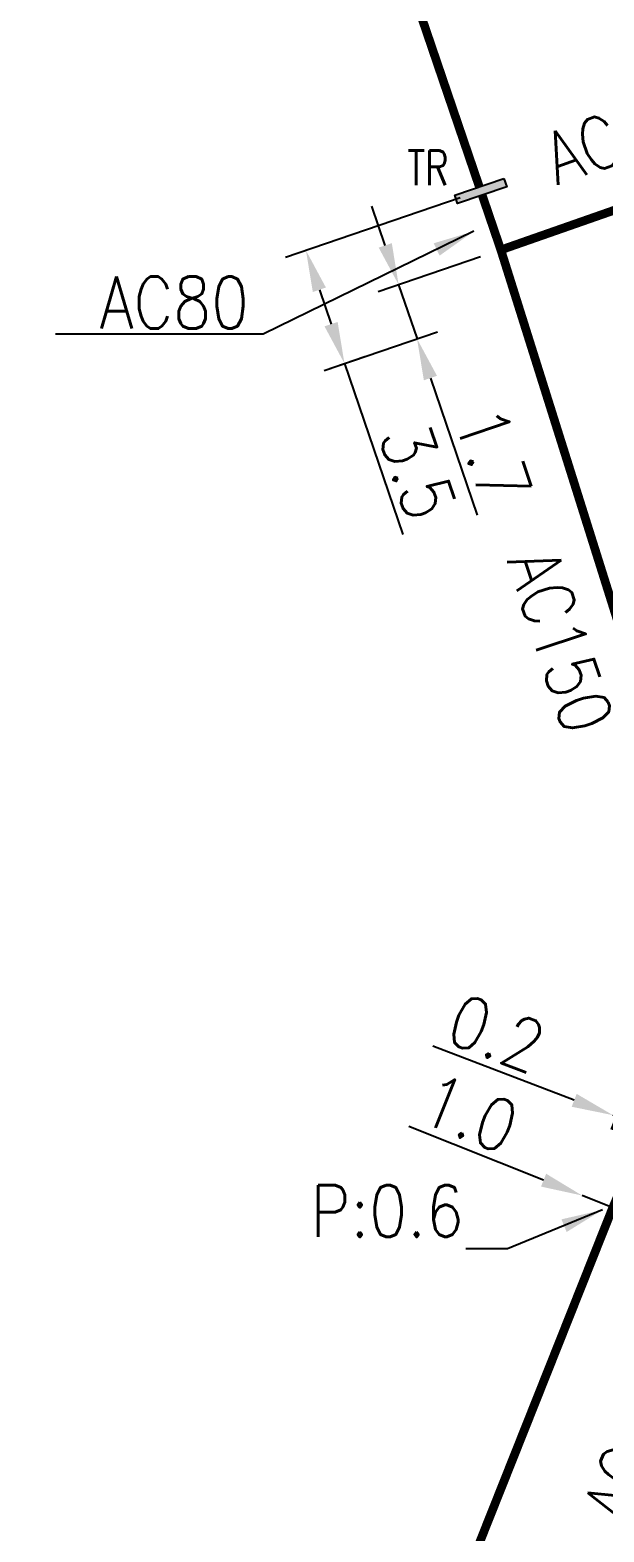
# Model space of a CAD drawing. Header units: millimetres. Extents: x 107999 to 109004, y 120010 to 121005.
# Drawn here: x 108688.27 to 108704.85, y 120471.92 to 120515.33 of the extents above; entities that cross this region are included whole.
import ezdxf
from ezdxf.enums import TextEntityAlignment as Align

# ---------------------------------------------------------------- set-up
doc = ezdxf.new("R2010")
doc.units = ezdxf.units.MM
doc.header["$PDMODE"] = 34
doc.linetypes.add('L_25_AP', pattern=[2000, 1000, 1000])
doc.linetypes.add('L_25_PE', pattern=[2000, 1000, 1000])
doc.layers.get('0').update_dxf_attribs({"linetype": 'CONTINUOUS'})
doc.layers.get('Defpoints').update_dxf_attribs({"linetype": 'CONTINUOUS'})
doc.layers.add('L_150', color=1, linetype='CONTINUOUS')
doc.layers.add('L_340', color=7, linetype='CONTINUOUS')
doc.styles.get("Standard").update_dxf_attribs({"font": 'romans.shx', "width": 0.85})
doc.dimstyles.get("Standard").update_dxf_attribs({"dimtxt": 1.5, "dimasz": 1.2, "dimexe": 0.625, "dimexo": 0.625, "dimgap": 0.25, "dimtad": 1, "dimdec": 1, "dimzin": 0, "dimdsep": 46, "dimtxsty": 'Standard', "dimcen": -0.5, "dimadec": 0, "dimazin": 0, "dimtfac": 1, "dimtdec": 1, "dimtmove": 0, "dimatfit": 3, "dimfxl": 0, "dimtolj": 1, "dimtzin": 0, "dimarcsym": 0})

# ---------------------------------------------------------------- blocks, each defined once
blk = doc.blocks.new('L_340_19')
at = {"linetype": 'Continuous'}
blk.add_hatch(color=0, dxfattribs=at).paths.add_polyline_path([(0.125, 0.75), (-0.125, 0.75), (-0.125, -0.75), (0.125, -0.75)])
at = {"color": 0, "linetype": 'Continuous'}
blk.add_lwpolyline([(-0.125, 0.75), (0.125, 0.75), (0.125, -0.75), (-0.125, -0.75)], close=True, dxfattribs=at)
at = {"color": 0, "linetype": 'Continuous', "width": 0.75}
for tag, height, flags, p in [('TR', 1.5, 8, (0, 3)), ('DEF_LEG', 1.2, 3, (0, -5)), ('DEF_COUP', 1.2, 3, (0, -7.5)), ('DEF_TYPE', 1.2, 3, (0, -10))]:
    blk.add_attdef(tag, text='', height=height, dxfattribs=dict(at, flags=flags)).set_placement(p, align=Align.MIDDLE)
blk = doc.blocks.new('*D771')
at = {"layer": 'Defpoints', "color": 0, "linetype": 'Continuous', "transparency": 16777216}
for p in [(108701.874, 120508.976), (108699.453, 120506.408), (108696.179, 120505.294)]:
    blk.add_point(p, dxfattribs=at)
at = {"layer": 'L_150', "color": 0, "linetype": 'Continuous', "lineweight": -2, "transparency": 16777216}
for p, q in [((108698.534, 120509.106), (108698.148, 120510.242)), ((108701.282, 120508.774), (108698.329, 120507.769)), ((108698.921, 120507.97), (108699.453, 120506.408)), ((108696.771, 120505.495), (108700.044, 120506.61)), ((108699.839, 120505.272), (108701.189, 120501.307))]:
    blk.add_line(p, q, dxfattribs=at)
at = {"layer": 'L_150', "color": 0, "linetype": 'Continuous', "transparency": 16777216}
for points in [[(108698.724, 120509.171), (108698.345, 120509.042), (108698.921, 120507.97)], [(108700.029, 120505.337), (108699.65, 120505.208), (108699.453, 120506.408)]]:
    blk.add_solid(points, dxfattribs=at)
at = {"layer": 'L_150', "color": 0, "linetype": 'Continuous', "transparency": 16777216, "insert": (108701.654, 120503.044), "char_height": 1.5, "attachment_point": 5, "rotation": 288.7995}
blk.add_mtext('\\A1;1.7', dxfattribs=at)
blk = doc.blocks.new('*D772')
at = {"layer": 'Defpoints', "color": 0, "linetype": 'Continuous', "transparency": 16777216}
for p in [(108701.294, 120510.68), (108696.179, 120505.294), (108697.356, 120505.695)]:
    blk.add_point(p, dxfattribs=at)
at = {"layer": 'L_340', "color": 0, "linetype": 'Continuous', "lineweight": -2, "transparency": 16777216}
for p, q in [((108700.702, 120510.478), (108695.653, 120508.759)), ((108696.631, 120507.825), (108696.969, 120506.831)), ((108696.771, 120505.495), (108697.948, 120505.896)), ((108697.356, 120505.695), (108699.04, 120500.747))]:
    blk.add_line(p, q, dxfattribs=at)
at = {"layer": 'L_340', "color": 0, "linetype": 'Continuous', "transparency": 16777216}
for points in [[(108696.82, 120507.889), (108696.442, 120507.76), (108696.244, 120508.961)], [(108697.159, 120506.895), (108696.78, 120506.766), (108697.356, 120505.695)]]:
    blk.add_solid(points, dxfattribs=at)
at = {"layer": 'L_340', "color": 0, "linetype": 'Continuous', "transparency": 16777216, "insert": (108699.476, 120502.57), "char_height": 1.5, "attachment_point": 5, "rotation": 288.7995}
blk.add_mtext('\\A1;3.5', dxfattribs=at)
blk = doc.blocks.new('*D778')
at = {"layer": 'Defpoints', "color": 0, "linetype": 'Continuous', "transparency": 16777216}
for p in [(108705.113, 120483.967), (108705.113, 120483.967), (108705.3, 120483.895)]:
    blk.add_point(p, dxfattribs=at)
at = {"layer": 'L_150', "color": 0, "linetype": 'Continuous', "lineweight": -2, "transparency": 16777216}
for p, q in [((108703.993, 120484.397), (108699.911, 120485.961)), ((108705.3, 120483.895), (108705.113, 120483.967)), ((108706.42, 120483.466), (108707.541, 120483.036))]:
    blk.add_line(p, q, dxfattribs=at)
at = {"layer": 'L_150', "color": 0, "linetype": 'Continuous', "transparency": 16777216}
for points in [[(108704.064, 120484.583), (108703.921, 120484.21), (108705.113, 120483.967)], [(108706.492, 120483.653), (108706.349, 120483.279), (108705.3, 120483.895)]]:
    blk.add_solid(points, dxfattribs=at)
at = {"layer": 'L_150', "color": 0, "linetype": 'Continuous', "transparency": 16777216, "insert": (108701.749, 120486.328), "char_height": 1.5, "attachment_point": 5, "rotation": 339.0243}
blk.add_mtext('\\A1;0.2', dxfattribs=at)
blk = doc.blocks.new('*D779')
at = {"layer": 'Defpoints', "color": 0, "linetype": 'Continuous', "transparency": 16777216}
for p in [(108704.223, 120481.644), (108704.223, 120481.644), (108705.106, 120481.292)]:
    blk.add_point(p, dxfattribs=at)
at = {"layer": 'L_150', "color": 0, "linetype": 'Continuous', "lineweight": -2, "transparency": 16777216}
for p, q in [((108703.109, 120482.088), (108699.218, 120483.641)), ((108705.106, 120481.292), (108704.223, 120481.644)), ((108706.22, 120480.847), (108707.335, 120480.402))]:
    blk.add_line(p, q, dxfattribs=at)
at = {"layer": 'L_150', "color": 0, "linetype": 'Continuous', "transparency": 16777216}
for points in [[(108703.183, 120482.274), (108703.034, 120481.903), (108704.223, 120481.644)], [(108706.294, 120481.033), (108706.146, 120480.661), (108705.106, 120481.292)]]:
    blk.add_solid(points, dxfattribs=at)
at = {"layer": 'L_150', "color": 0, "linetype": 'Continuous', "transparency": 16777216, "insert": (108700.976, 120484.016), "char_height": 1.5, "attachment_point": 5, "rotation": 338.2503}
blk.add_mtext('\\A1;1.0', dxfattribs=at)

msp = doc.modelspace()

# ---------------------------------------------------------------- linework, layer by layer
at = {"layer": 'L_150', "linetype": 'L_25_PE', "const_width": 0.25, "flags": 128}
msp.add_lwpolyline([(108701.253, 120510.798), (108698.85, 120517.858), (108695.193, 120529.893), (108692.155, 120539.08), (108686.318, 120556.738), (108681.23, 120571.992), (108676.656, 120585.145), (108674.06, 120593.365), (108672.082, 120599.629), (108663.918, 120623.459), (108656.757, 120644.266), (108649.22, 120668.431), (108649.22, 120668.431), (108648.651, 120668.932), (108648.126, 120669.355), (108648.126, 120669.355), (108642.349, 120674.235), (108634.846, 120678.53), (108627.145, 120682.986), (108617.401, 120688.709), (108607.641, 120694.597), (108607.641, 120694.597), (108596.079, 120700.004), (108589.738, 120701.78)], dxfattribs=at)
at = {"layer": 'L_150', "linetype": 'L_25_AP', "const_width": 0.25, "flags": 128}
for points in [[(108701.874, 120508.976), (108711.894, 120512.486)], [(108707.514, 120491.32), (108707.413, 120491.359), (108707.413, 120491.359), (108701.874, 120508.976), (108701.334, 120510.561)], [(108615.317, 120353.186), (108620.058, 120357.187), (108624.19, 120360.674), (108628.158, 120364.023), (108629.216, 120365.555), (108635.221, 120375.015), (108644.221, 120395.236), (108653.152, 120415.561), (108662.196, 120424.653), (108663.683, 120425.956), (108670.335, 120431.64), (108670.931, 120432.149), (108671.301, 120431.736), (108672.387, 120432.671), (108687.58, 120445.53), (108692.389, 120450.737), (108694.294, 120453.851), (108697.607, 120462.424), (108705.106, 120481.292), (108705.682, 120482.652), (108705.968, 120483.327), (108705.774, 120483.404), (108705.198, 120483.634), (108705.3, 120483.895), (108706.815, 120487.953)]]:
    msp.add_lwpolyline(points, dxfattribs=at)

# ---------------------------------------------------------------- block references
at = {"layer": 'L_340'}
ref = msp.add_blockref('L_340_19', (108701.294, 120510.68), dxfattribs=dict(at, rotation=288.799501368865))
ref.add_attrib('TR', 'TR', dxfattribs={"layer": '0', "color": 0, "linetype": 'Continuous', "height": 1, "width": 0.75, "flags": 8}).set_placement((108699.769, 120511.349), align=Align.MIDDLE)

# ---------------------------------------------------------------- texts
at = {"layer": 'L_150', "linetype": 'Continuous', "width": 0.85}
for rotation, p in [(19.3567, (108703.479, 120510.842)), (288.3062, (108702.04, 120500))]:
    msp.add_text('AC150', height=1.5, rotation=rotation, dxfattribs=at).set_placement(p)
msp.add_text('AC100', height=1.5, rotation=68.1705, dxfattribs=at).set_placement((108705.909, 120474.826), align=Align.MIDDLE)
at = {"layer": 'L_150', "linetype": 'Continuous', "char_height": 1.5, "attachment_point": 9}
for s, insert in [('\\A1;AC80', (108694.598, 120506.703)), ('\\A1;P:0.6', (108700.806, 120480.448))]:
    msp.add_mtext(s, dxfattribs=dict(at, insert=insert))

# ---------------------------------------------------------------- dimensions: what is measured, and where the dimension line sits
at = {"layer": 'L_150', "linetype": 'Continuous'}
for base, p1, p2, angle, picture, middle in [((108699.453, 120506.408), (108701.874, 120508.976), (108696.179, 120505.294), 108.7995, '*D771', (108700.708, 120502.722)), ((108705.113, 120483.967), (108705.3, 120483.895), (108705.113, 120483.967), 339.0243, '*D778', (108701.391, 120485.394)), ((108704.2232, 120481.6438), (108705.1055, 120481.2918), (108704.2232, 120481.6438), 338.2503, '*D779', (108700.6058, 120483.087))]:
    dim = msp.add_linear_dim(base=base, p1=p1, p2=p2, angle=angle, dimstyle='Standard', dxfattribs=at)
    dim.commit()
    dim.dimension.update_dxf_attribs({"geometry": picture, "text_midpoint": middle, "dimtype": 160})
at = {"layer": 'L_340', "linetype": 'Continuous'}
dim = msp.add_linear_dim(base=(108697.356, 120505.695), p1=(108701.294, 120510.68), p2=(108696.179, 120505.294), angle=108.7995, dimstyle='Standard', dxfattribs=at)
dim.commit()
dim.dimension.update_dxf_attribs({"geometry": '*D772', "text_midpoint": (108698.529, 120502.248), "dimtype": 160})

# ---------------------------------------------------------------- leaders
at = {"layer": 'L_150', "linetype": 'Continuous', "annotation_type": 0, "has_hookline": 1, "hookline_direction": 1, "text_width": 4.554}
msp.add_leader([(108701.097, 120509.517), (108695.012, 120506.537), (108693.812, 120506.537)], dimstyle='Standard', override={"dimgap": 0.25, "dimtad": 1}, dxfattribs=at)
at = {"layer": 'L_150', "linetype": 'Continuous'}
msp.add_leader([(108704.81, 120481.229), (108702.065, 120480.102), (108700.865, 120480.102)], dimstyle='Standard', dxfattribs=at)

doc.saveas('drawing.dxf')
